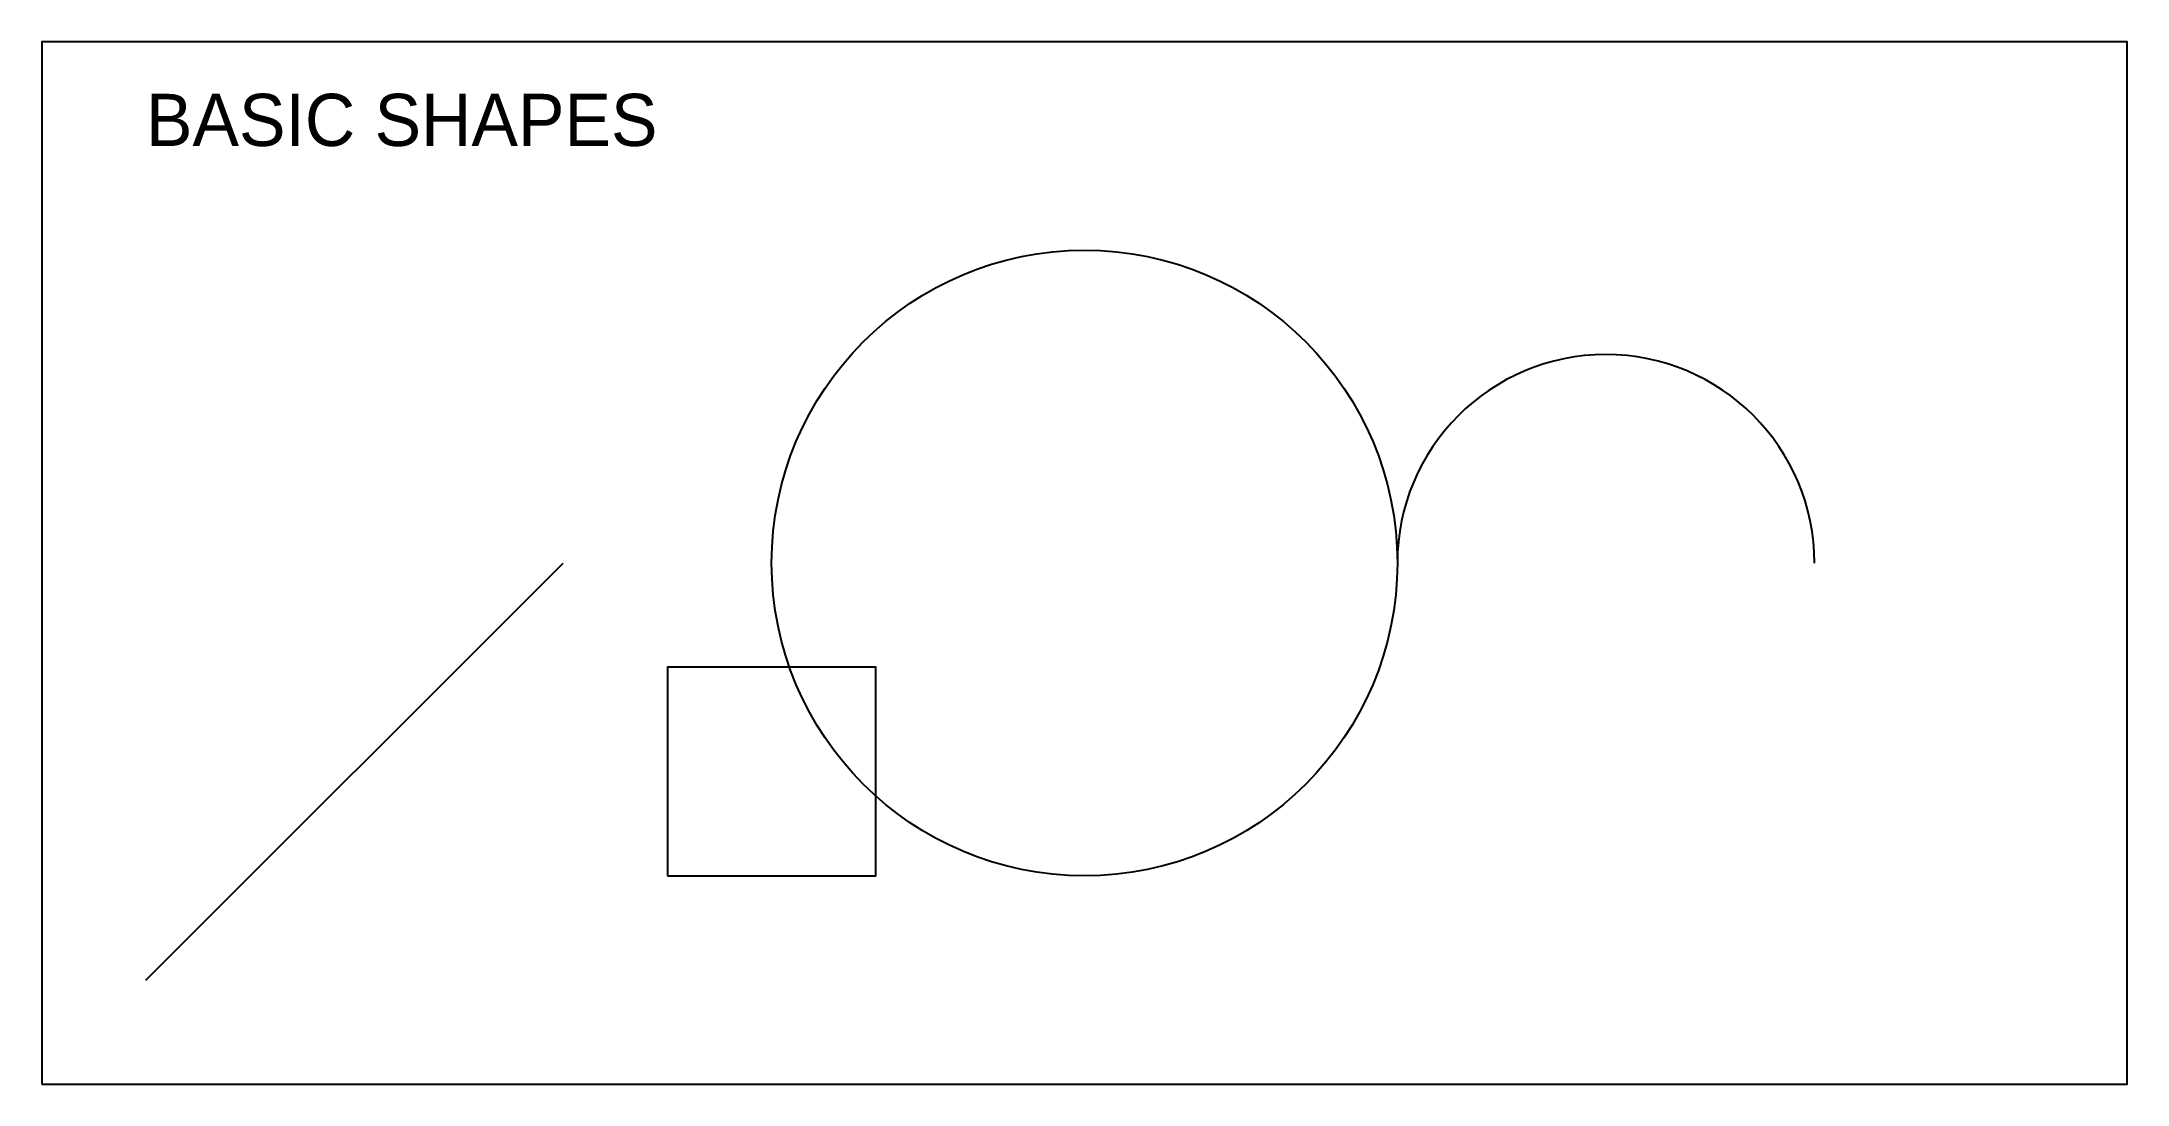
# Model space of a CAD drawing. Header units: metres. Extents: x 0 to 200, y 0 to 100.
import ezdxf

# ---------------------------------------------------------------- set-up
doc = ezdxf.new("R2010")
doc.units = ezdxf.units.M
for name, color, linetype in [('ANNOTATION', 4, 'Continuous'), ('BORDER', 7, 'Continuous'), ('SHAPES', 3, 'Continuous')]:
    doc.layers.add(name, color=color, linetype=linetype)

msp = doc.modelspace()

# ---------------------------------------------------------------- linework, layer by layer
at = {"layer": 'BORDER'}
msp.add_lwpolyline([(0, 0), (200, 0), (200, 100), (0, 100)], close=True, dxfattribs=at)
at = {"layer": 'SHAPES'}
msp.add_line((10, 10), (50, 50), dxfattribs=at)
msp.add_lwpolyline([(60, 20), (80, 20), (80, 40), (60, 40)], close=True, dxfattribs=at)
msp.add_circle((100, 50), 30, dxfattribs=at)
msp.add_arc((150, 50), 20, 0, 180, dxfattribs=at)

# ---------------------------------------------------------------- texts
at = {"layer": 'ANNOTATION'}
msp.add_text('BASIC SHAPES', height=5, dxfattribs=at).set_placement((10, 90))

doc.saveas('drawing.dxf')
